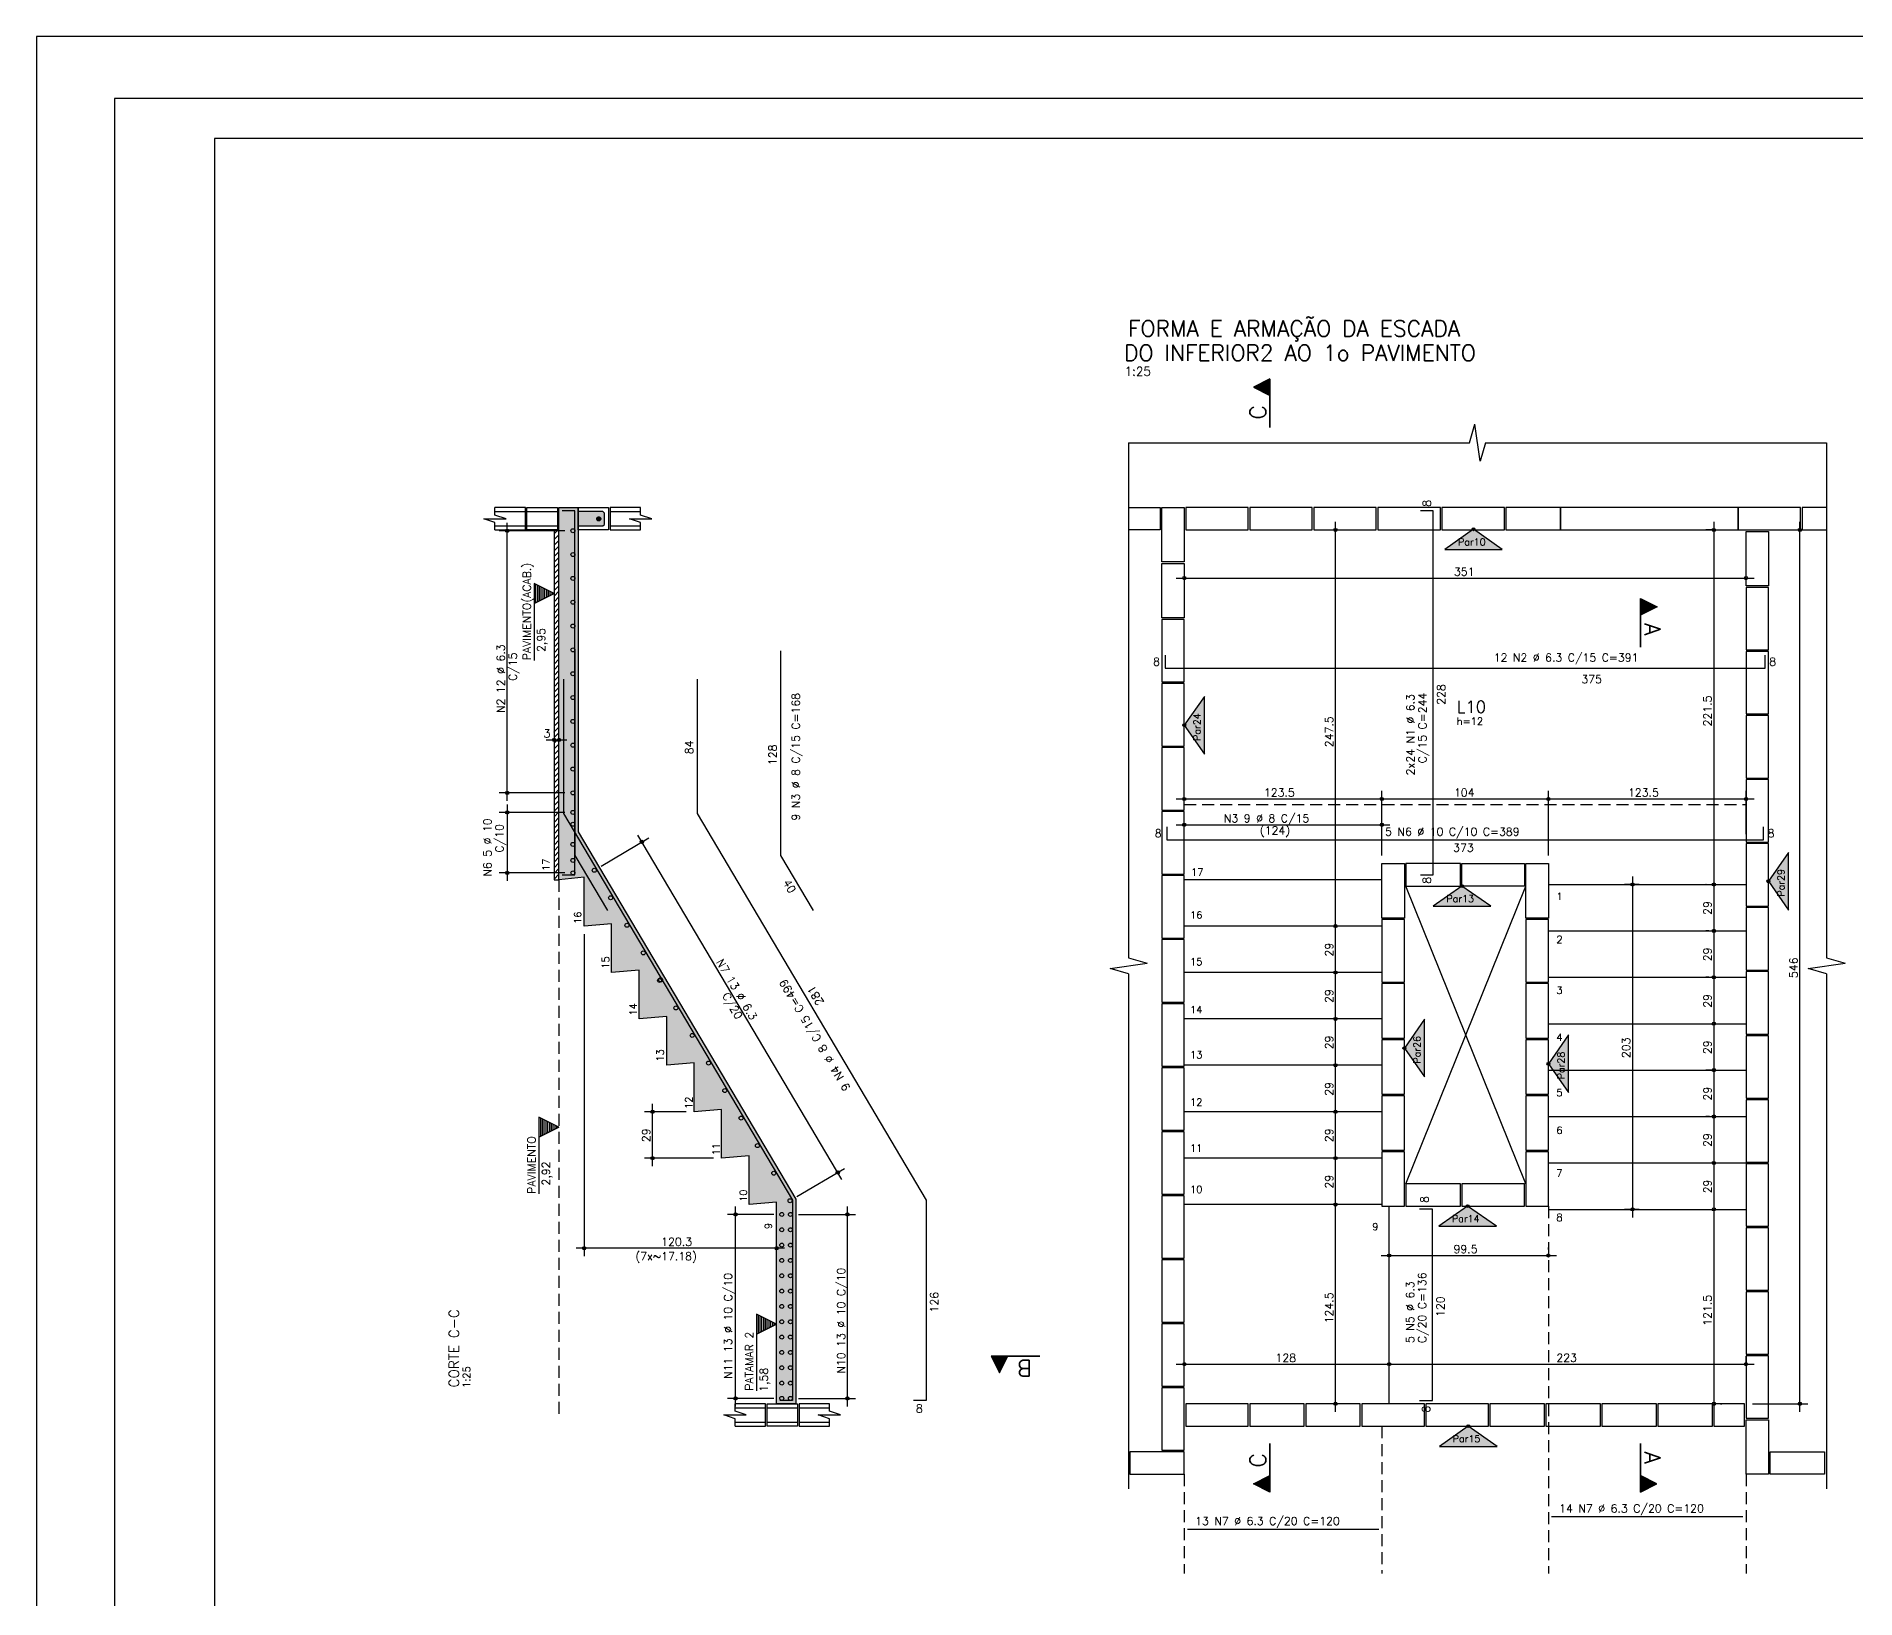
# Model space of a CAD drawing. Extents: x -3.9 to 84.1, y 0 to 62.5.
# Drawn here: x -3.9 to 41.57, y 23.45 to 62.5 of the extents above; entities that cross this region are included whole.
import ezdxf

# ---------------------------------------------------------------- set-up
doc = ezdxf.new("R2010")
doc.units = 0
doc.header["$MEASUREMENT"] = 0
doc.linetypes.add('ESTILO_TQS_0001', pattern=[0.45, 0.3, -0.15])
doc.linetypes.add('HIDDEN', pattern=[9.525, 6.35, -3.175])
doc.layers.get('Defpoints').update_dxf_attribs({"linetype": 'CONTINUOUS'})
for name, color, linetype in [('ARQ_FOLHA', 7, 'CONTINUOUS'), ('PENA_01', 1, 'CONTINUOUS'), ('PENA_02', 2, 'CONTINUOUS'), ('PENA_03', 3, 'CONTINUOUS'), ('PENA_04', 4, 'CONTINUOUS'), ('PENA_05', 5, 'CONTINUOUS'), ('PENA_06', 6, 'CONTINUOUS'), ('PENA_10', 253, 'CONTINUOUS'), ('PENA_23', 50, 'CONTINUOUS')]:
    doc.layers.add(name, color=color, linetype=linetype)
doc.styles.get("Standard").update_dxf_attribs({"font": 'ROMANS.SHX'})

msp = doc.modelspace()

# ---------------------------------------------------------------- linework, layer by layer
at = {"layer": 'ARQ_FOLHA', "color": 1}
for points in [[(-1.95, 1.55), (82.15, 1.55), (82.15, 60.95), (-1.95, 60.95)], [(0.55, 2.55), (81.15, 2.55), (81.15, 59.95), (0.55, 59.95)]]:
    msp.add_lwpolyline(points, close=True, dxfattribs=at)
at = {"layer": 'Defpoints', "color": 8, "linetype": 'HIDDEN', "ltscale": 100}
msp.add_lwpolyline([(-3.9, 62.5), (-3.9, 0), (84.1, 0), (84.1, 62.5)], close=True, dxfattribs=at)
at = {"layer": 'PENA_01', "linetype": 'Continuous'}
for p, q in [((23.399, 50.724), (24.192, 50.724)), ((24.192, 50.724), (24.192, 50.164)), ((40.232, 50.724), (40.232, 50.164)), ((40.847, 50.724), (40.232, 50.724)), ((9.312, 50.145), (7.668, 50.145)), ((7.868, 43.393), (7.868, 50.345)), ((24.192, 50.164), (23.399, 50.164)), ((28.571, 40.063), (28.571, 50.364)), ((37.99, 50.164), (37.83, 50.164)), ((38.03, 50.364), (38.03, 41.103)), ((38.832, 50.164), (40.379, 50.164)), ((40.179, 28.124), (40.179, 50.364)), ((40.232, 50.164), (40.847, 50.164)), ((24.592, 48.961), (39.032, 48.961)), ((9.042, 45.107), (9.042, 45.117)), ((9.162, 45.109), (9.162, 45.117)), ((8.842, 44.917), (9.362, 44.917)), ((9.312, 43.593), (7.668, 43.593)), ((7.868, 43.306), (7.868, 41.393)), ((24.592, 43.441), (29.932, 43.441)), ((24.792, 43.364), (24.792, 43.641)), ((29.532, 43.441), (34.092, 43.441)), ((29.732, 42.024), (29.732, 43.641)), ((29.732, 42.024), (29.732, 43.641)), ((33.692, 43.441), (39.032, 43.441)), ((33.892, 42.024), (33.892, 43.641)), ((33.892, 42.024), (33.892, 43.641)), ((38.832, 42.564), (38.832, 43.641)), ((9.312, 43.106), (7.668, 43.106)), ((24.592, 42.796), (29.932, 42.796)), ((24.792, 42.956), (24.792, 42.996)), ((29.732, 42.956), (29.732, 42.996)), ((10.217, 41.76), (11.409, 42.467)), ((16.232, 33.933), (11.135, 42.537)), ((9.312, 41.593), (7.668, 41.593)), ((35.996, 41.503), (35.996, 32.983)), ((38.03, 41.503), (38.03, 39.943)), ((36.162, 41.303), (35.796, 41.303)), ((37.84, 41.303), (37.83, 41.303)), ((37.84, 41.303), (37.83, 41.303)), ((9.792, 40.063), (9.792, 32.012)), ((28.571, 38.903), (28.571, 40.463)), ((37.906, 40.143), (37.83, 40.143)), ((37.906, 40.143), (37.83, 40.143)), ((38.03, 40.343), (38.03, 38.783)), ((28.571, 37.743), (28.571, 39.303)), ((38.03, 39.183), (38.03, 37.623)), ((37.906, 38.983), (37.83, 38.983)), ((37.906, 38.983), (37.83, 38.983)), ((28.571, 36.583), (28.571, 38.143)), ((38.03, 38.023), (38.03, 36.463)), ((38.167, 37.823), (38.23, 37.823)), ((38.167, 37.823), (38.23, 37.823)), ((28.571, 35.423), (28.571, 36.983)), ((38.03, 36.863), (38.03, 35.303)), ((38.034, 36.663), (37.83, 36.663)), ((38.034, 36.663), (37.83, 36.663)), ((12.341, 35.623), (11.302, 35.623)), ((11.502, 34.263), (11.502, 35.823)), ((28.571, 34.263), (28.571, 35.823)), ((37.919, 35.503), (37.83, 35.503)), ((37.919, 35.503), (37.83, 35.503)), ((38.03, 35.703), (38.03, 34.143)), ((28.571, 33.103), (28.571, 34.663)), ((13.028, 34.463), (11.302, 34.463)), ((15.11, 33.501), (16.302, 34.207)), ((38.03, 34.543), (38.03, 32.983)), ((38.217, 34.343), (38.23, 34.343)), ((38.217, 34.343), (38.23, 34.343)), ((13.575, 28.259), (13.575, 33.255)), ((16.373, 28.259), (16.373, 33.255)), ((28.571, 28.124), (28.571, 33.503)), ((38.03, 33.383), (38.03, 28.124)), ((14.532, 33.055), (13.375, 33.055)), ((15.147, 33.055), (16.573, 33.055)), ((36.162, 33.183), (35.796, 33.183)), ((38.154, 33.183), (38.23, 33.183)), ((38.154, 33.183), (38.23, 33.183)), ((14.602, 31.901), (14.602, 32.412)), ((14.802, 32.212), (9.592, 32.212)), ((29.712, 32.03), (34.092, 32.03)), ((29.912, 32.134), (29.912, 32.23)), ((33.892, 32.177), (33.892, 32.23)), ((24.592, 29.313), (30.112, 29.313)), ((24.792, 28.964), (24.792, 29.513)), ((29.712, 29.313), (39.032, 29.313)), ((29.912, 29.165), (29.912, 29.513)), ((29.912, 29.165), (29.912, 29.513)), ((38.832, 29.364), (38.832, 29.513)), ((14.532, 28.459), (13.375, 28.459)), ((15.147, 28.459), (16.573, 28.459)), ((38.192, 28.324), (38.23, 28.324)), ((38.992, 28.324), (40.379, 28.324))]:
    msp.add_line(p, q, dxfattribs=at)
at = {"layer": 'PENA_01', "linetype": 'ESTILO_TQS_0001'}
for p, q in [((24.792, 43.304), (38.832, 43.304)), ((9.162, 41.423), (9.162, 27.979)), ((33.892, 33.265), (33.892, 24.079)), ((29.732, 27.765), (29.732, 24.079)), ((24.792, 26.565), (24.792, 24.079)), ((38.832, 26.565), (38.832, 24.079))]:
    msp.add_line(p, q, dxfattribs=at)
at = {"layer": 'PENA_01', "linetype": 'Continuous'}
for points in [[(15.082, 33.435), (15.082, 28.324), (14.602, 28.324), (14.602, 33.363), (13.915, 33.303), (13.915, 34.523), (13.228, 34.463), (13.228, 35.683), (12.541, 35.623), (12.541, 36.843), (11.854, 36.783), (11.854, 38.003), (11.166, 37.943), (11.166, 39.163), (10.479, 39.103), (10.479, 40.323), (9.792, 40.263), (9.792, 41.483), (9.162, 41.423), (9.162, 50.724), (9.642, 50.724), (9.642, 42.618), (15.082, 33.435)], [(24.792, 50.724), (24.792, 49.364), (24.232, 49.364), (24.232, 50.724), (24.792, 50.724)], [(24.832, 50.164), (26.392, 50.164), (26.392, 50.724), (24.832, 50.724), (24.832, 50.164)], [(26.432, 50.164), (27.992, 50.164), (27.992, 50.724), (26.432, 50.724), (26.432, 50.164)], [(28.032, 50.164), (29.592, 50.164), (29.592, 50.724), (28.032, 50.724), (28.032, 50.164)], [(29.632, 50.164), (31.192, 50.164), (31.192, 50.724), (29.632, 50.724), (29.632, 50.164)], [(31.232, 50.164), (32.792, 50.164), (32.792, 50.724), (31.232, 50.724), (31.232, 50.164)], [(32.832, 50.164), (34.192, 50.164), (34.192, 50.724), (32.832, 50.724), (32.832, 50.164)], [(34.192, 50.164), (38.632, 50.164), (38.632, 50.724), (34.192, 50.724), (34.192, 50.164)], [(38.632, 50.164), (40.192, 50.164), (40.192, 50.724), (38.632, 50.724), (38.632, 50.164)], [(38.832, 48.764), (38.832, 50.124), (39.392, 50.124), (39.392, 48.764), (38.832, 48.764)], [(24.792, 49.324), (24.792, 47.964), (24.232, 47.964), (24.232, 49.324), (24.792, 49.324)], [(39.392, 47.164), (39.392, 48.724), (38.832, 48.724), (38.832, 47.164), (39.392, 47.164)], [(24.792, 46.364), (24.792, 47.924), (24.232, 47.924), (24.232, 46.364), (24.792, 46.364)], [(39.392, 45.564), (39.392, 47.124), (38.832, 47.124), (38.832, 45.564), (39.392, 45.564)], [(24.792, 44.764), (24.792, 46.324), (24.232, 46.324), (24.232, 44.764), (24.792, 44.764)], [(39.392, 43.964), (39.392, 45.524), (38.832, 45.524), (38.832, 43.964), (39.392, 43.964)], [(24.792, 43.164), (24.792, 44.724), (24.232, 44.724), (24.232, 43.164), (24.792, 43.164)], [(39.392, 42.364), (39.392, 43.924), (38.832, 43.924), (38.832, 42.364), (39.392, 42.364)], [(24.792, 41.564), (24.792, 43.124), (24.232, 43.124), (24.232, 41.564), (24.792, 41.564)], [(39.392, 40.764), (39.392, 42.324), (38.832, 42.324), (38.832, 40.764), (39.392, 40.764)], [(24.792, 39.964), (24.792, 41.524), (24.232, 41.524), (24.232, 39.964), (24.792, 39.964)], [(30.292, 41.824), (30.292, 40.464), (29.732, 40.464), (29.732, 41.824), (30.292, 41.824)], [(31.692, 41.824), (30.332, 41.824), (30.332, 41.264), (31.692, 41.264), (31.692, 41.824)], [(31.732, 41.824), (33.292, 41.824), (33.292, 41.264), (31.732, 41.264), (31.732, 41.824)], [(33.892, 41.824), (33.892, 40.464), (33.332, 40.464), (33.332, 41.824), (33.892, 41.824)], [(39.392, 39.164), (39.392, 40.724), (38.832, 40.724), (38.832, 39.164), (39.392, 39.164)], [(30.292, 38.864), (30.292, 40.424), (29.732, 40.424), (29.732, 38.864), (30.292, 38.864)], [(33.892, 38.864), (33.892, 40.424), (33.332, 40.424), (33.332, 38.864), (33.892, 38.864)], [(24.792, 38.364), (24.792, 39.924), (24.232, 39.924), (24.232, 38.364), (24.792, 38.364)], [(39.392, 37.564), (39.392, 39.124), (38.832, 39.124), (38.832, 37.564), (39.392, 37.564)], [(30.292, 37.464), (30.292, 38.824), (29.732, 38.824), (29.732, 37.464), (30.292, 37.464)], [(33.892, 37.464), (33.892, 38.824), (33.332, 38.824), (33.332, 37.464), (33.892, 37.464)], [(24.792, 36.764), (24.792, 38.324), (24.232, 38.324), (24.232, 36.764), (24.792, 36.764)], [(30.292, 36.064), (30.292, 37.424), (29.732, 37.424), (29.732, 36.064), (30.292, 36.064)], [(33.892, 36.064), (33.892, 37.424), (33.332, 37.424), (33.332, 36.064), (33.892, 36.064)], [(39.392, 35.964), (39.392, 37.524), (38.832, 37.524), (38.832, 35.964), (39.392, 35.964)], [(24.792, 35.164), (24.792, 36.724), (24.232, 36.724), (24.232, 35.164), (24.792, 35.164)], [(30.292, 34.664), (30.292, 36.024), (29.732, 36.024), (29.732, 34.664), (30.292, 34.664)], [(33.892, 34.664), (33.892, 36.024), (33.332, 36.024), (33.332, 34.664), (33.892, 34.664)], [(39.392, 34.364), (39.392, 35.924), (38.832, 35.924), (38.832, 34.364), (39.392, 34.364)], [(24.792, 33.564), (24.792, 35.124), (24.232, 35.124), (24.232, 33.564), (24.792, 33.564)], [(30.292, 33.264), (30.292, 34.624), (29.732, 34.624), (29.732, 33.264), (30.292, 33.264)], [(33.892, 33.264), (33.892, 34.624), (33.332, 34.624), (33.332, 33.264), (33.892, 33.264)], [(39.392, 32.764), (39.392, 34.324), (38.832, 34.324), (38.832, 32.764), (39.392, 32.764)], [(31.692, 33.824), (30.332, 33.824), (30.332, 33.264), (31.692, 33.264), (31.692, 33.824)], [(31.732, 33.264), (33.292, 33.264), (33.292, 33.824), (31.732, 33.824), (31.732, 33.264)], [(24.792, 31.964), (24.792, 33.524), (24.232, 33.524), (24.232, 31.964), (24.792, 31.964)], [(39.392, 31.164), (39.392, 32.724), (38.832, 32.724), (38.832, 31.164), (39.392, 31.164)], [(24.792, 30.364), (24.792, 31.924), (24.232, 31.924), (24.232, 30.364), (24.792, 30.364)], [(39.392, 29.564), (39.392, 31.124), (38.832, 31.124), (38.832, 29.564), (39.392, 29.564)], [(24.792, 28.764), (24.792, 30.324), (24.232, 30.324), (24.232, 28.764), (24.792, 28.764)], [(39.392, 27.964), (39.392, 29.524), (38.832, 29.524), (38.832, 27.964), (39.392, 27.964)], [(24.792, 27.164), (24.792, 28.724), (24.232, 28.724), (24.232, 27.164), (24.792, 27.164)], [(24.832, 27.764), (26.392, 27.764), (26.392, 28.324), (24.832, 28.324), (24.832, 27.764)], [(26.432, 27.764), (27.792, 27.764), (27.792, 28.324), (26.432, 28.324), (26.432, 27.764)], [(27.832, 27.764), (29.192, 27.764), (29.192, 28.324), (27.832, 28.324), (27.832, 27.764)], [(29.232, 27.764), (30.792, 27.764), (30.792, 28.324), (29.232, 28.324), (29.232, 27.764)], [(30.832, 27.764), (32.392, 27.764), (32.392, 28.324), (30.832, 28.324), (30.832, 27.764)], [(32.432, 27.764), (33.792, 27.764), (33.792, 28.324), (32.432, 28.324), (32.432, 27.764)], [(33.832, 27.764), (35.192, 27.764), (35.192, 28.324), (33.832, 28.324), (33.832, 27.764)], [(35.232, 27.764), (36.592, 27.764), (36.592, 28.324), (35.232, 28.324), (35.232, 27.764)], [(36.632, 27.764), (37.992, 27.764), (37.992, 28.324), (36.632, 28.324), (36.632, 27.764)], [(38.032, 27.764), (38.792, 27.764), (38.792, 28.324), (38.032, 28.324), (38.032, 27.764)], [(38.832, 26.564), (38.832, 27.924), (39.392, 27.924), (39.392, 26.564), (38.832, 26.564)], [(24.792, 27.124), (23.432, 27.124), (23.432, 26.564), (24.792, 26.564), (24.792, 27.124)], [(40.792, 26.564), (39.432, 26.564), (39.432, 27.124), (40.792, 27.124), (40.792, 26.564)]]:
    msp.add_lwpolyline(points, dxfattribs=at)
at = {"layer": 'PENA_02', "linetype": 'Continuous'}
for points in [[(-1.95, 1.55), (82.15, 1.55), (82.15, 60.95), (-1.95, 60.95), (-1.95, 1.55)], [(7.562, 50.164), (7.562, 50.35), (7.282, 50.444), (7.842, 50.444), (7.562, 50.537), (7.562, 50.724)], [(11.202, 50.164), (11.202, 50.35), (10.922, 50.444), (11.482, 50.444), (11.202, 50.537), (11.202, 50.724)], [(13.562, 27.764), (13.562, 27.95), (13.282, 28.044), (13.842, 28.044), (13.562, 28.137), (13.562, 28.324)], [(15.922, 27.764), (15.922, 27.95), (15.642, 28.044), (16.202, 28.044), (15.922, 28.137), (15.922, 28.324)]]:
    msp.add_lwpolyline(points, dxfattribs=at)
for centre, radius in [((7.868, 50.145), 0.0416), ((7.868, 50.145), 0.0208), ((28.571, 50.164), 0.04), ((28.571, 50.164), 0.02), ((38.03, 50.164), 0.04), ((38.03, 50.164), 0.02), ((40.179, 50.164), 0.04), ((40.179, 50.164), 0.02), ((24.792, 48.961), 0.04), ((24.792, 48.961), 0.02), ((38.832, 48.961), 0.04), ((38.832, 48.961), 0.02), ((9.042, 44.917), 0.04), ((9.042, 44.917), 0.02), ((9.162, 44.917), 0.04), ((9.162, 44.917), 0.02), ((7.868, 43.593), 0.0416), ((7.868, 43.593), 0.0208), ((24.792, 43.441), 0.04), ((24.792, 43.441), 0.02), ((29.732, 43.441), 0.04), ((29.732, 43.441), 0.04), ((29.732, 43.441), 0.02), ((29.732, 43.441), 0.02), ((33.892, 43.441), 0.04), ((33.892, 43.441), 0.04), ((33.892, 43.441), 0.02), ((33.892, 43.441), 0.02), ((38.832, 43.441), 0.04), ((38.832, 43.441), 0.02), ((7.868, 43.106), 0.0416), ((7.868, 43.106), 0.0208), ((24.792, 42.796), 0.0416), ((24.792, 42.796), 0.0208), ((29.732, 42.796), 0.0416), ((29.732, 42.796), 0.0208), ((11.237, 42.365), 0.0416), ((11.237, 42.365), 0.0208), ((7.868, 41.593), 0.0416), ((7.868, 41.593), 0.0208), ((35.996, 41.303), 0.04), ((35.996, 41.303), 0.02), ((38.03, 41.303), 0.04), ((38.03, 41.303), 0.04), ((38.03, 41.303), 0.02), ((38.03, 41.303), 0.02), ((28.571, 40.263), 0.04), ((28.571, 40.263), 0.04), ((28.571, 40.263), 0.02), ((28.571, 40.263), 0.02), ((38.03, 40.143), 0.04), ((38.03, 40.143), 0.04), ((38.03, 40.143), 0.02), ((38.03, 40.143), 0.02), ((28.571, 39.103), 0.04), ((28.571, 39.103), 0.04), ((28.571, 39.103), 0.02), ((28.571, 39.103), 0.02), ((38.03, 38.983), 0.04), ((38.03, 38.983), 0.04), ((38.03, 38.983), 0.02), ((38.03, 38.983), 0.02), ((28.571, 37.943), 0.04), ((28.571, 37.943), 0.04), ((28.571, 37.943), 0.02), ((28.571, 37.943), 0.02), ((38.03, 37.823), 0.04), ((38.03, 37.823), 0.04), ((38.03, 37.823), 0.02), ((38.03, 37.823), 0.02), ((28.571, 36.783), 0.04), ((28.571, 36.783), 0.04), ((28.571, 36.783), 0.02), ((28.571, 36.783), 0.02), ((38.03, 36.663), 0.04), ((38.03, 36.663), 0.04), ((38.03, 36.663), 0.02), ((38.03, 36.663), 0.02), ((11.502, 35.623), 0.04), ((11.502, 35.623), 0.02), ((28.571, 35.623), 0.04), ((28.571, 35.623), 0.04), ((28.571, 35.623), 0.02), ((28.571, 35.623), 0.02), ((38.03, 35.503), 0.04), ((38.03, 35.503), 0.04), ((38.03, 35.503), 0.02), ((38.03, 35.503), 0.02), ((11.502, 34.463), 0.04), ((11.502, 34.463), 0.02), ((16.13, 34.105), 0.0416), ((16.13, 34.105), 0.0208), ((28.571, 34.463), 0.04), ((28.571, 34.463), 0.04), ((28.571, 34.463), 0.02), ((28.571, 34.463), 0.02), ((38.03, 34.343), 0.04), ((38.03, 34.343), 0.04), ((38.03, 34.343), 0.02), ((38.03, 34.343), 0.02), ((28.571, 33.303), 0.04), ((28.571, 33.303), 0.04), ((28.571, 33.303), 0.02), ((28.571, 33.303), 0.02), ((35.996, 33.183), 0.04), ((35.996, 33.183), 0.02), ((38.03, 33.183), 0.04), ((38.03, 33.183), 0.04), ((38.03, 33.183), 0.02), ((38.03, 33.183), 0.02), ((13.575, 33.055), 0.0416), ((13.575, 33.055), 0.0208), ((16.373, 33.055), 0.0416), ((16.373, 33.055), 0.0208), ((9.792, 32.212), 0.04), ((9.792, 32.212), 0.02), ((14.602, 32.212), 0.04), ((14.602, 32.212), 0.02), ((29.912, 32.03), 0.04), ((29.912, 32.03), 0.02), ((33.892, 32.03), 0.04), ((33.892, 32.03), 0.02), ((24.792, 29.313), 0.04), ((24.792, 29.313), 0.02), ((29.912, 29.313), 0.04), ((29.912, 29.313), 0.04), ((29.912, 29.313), 0.02), ((29.912, 29.313), 0.02), ((38.832, 29.313), 0.04), ((38.832, 29.313), 0.02), ((13.575, 28.459), 0.0416), ((13.575, 28.459), 0.0208), ((16.373, 28.459), 0.0416), ((16.373, 28.459), 0.0208), ((28.571, 28.324), 0.04), ((28.571, 28.324), 0.02), ((38.03, 28.324), 0.04), ((38.03, 28.324), 0.02), ((40.179, 28.324), 0.04), ((40.179, 28.324), 0.02)]:
    msp.add_circle(centre, radius, dxfattribs=at)
at = {"layer": 'PENA_03', "linetype": 'Continuous'}
for p, q in [((31.923, 52.342), (32.056, 52.804)), ((32.19, 51.88), (32.056, 52.804)), ((23.399, 52.342), (31.923, 52.342)), ((23.399, 52.342), (23.399, 39.469)), ((32.323, 52.342), (32.19, 51.88)), ((32.323, 52.342), (40.847, 52.342)), ((40.847, 52.342), (40.847, 39.469)), ((8.322, 50.724), (7.562, 50.724)), ((7.562, 50.624), (8.322, 50.624)), ((8.322, 50.164), (8.322, 50.724)), ((8.362, 50.624), (9.122, 50.624)), ((11.202, 50.724), (10.442, 50.724)), ((10.442, 50.724), (10.442, 50.164)), ((10.442, 50.624), (11.202, 50.624)), ((7.562, 50.264), (8.322, 50.264)), ((7.562, 50.164), (8.322, 50.164)), ((8.362, 50.264), (9.122, 50.264)), ((9.042, 50.066), (9.141, 50.164)), ((9.162, 50.164), (9.042, 50.164)), ((9.042, 49.924), (9.162, 50.044)), ((10.442, 50.264), (11.202, 50.264)), ((10.442, 50.164), (11.202, 50.164)), ((9.042, 49.783), (9.162, 49.903)), ((9.042, 49.641), (9.162, 49.761)), ((9.042, 49.5), (9.162, 49.62)), ((9.042, 49.358), (9.162, 49.478)), ((9.042, 49.217), (9.162, 49.337)), ((9.042, 49.076), (9.162, 49.196)), ((8.542, 48.824), (8.542, 46.904)), ((9.042, 48.574), (8.542, 48.824)), ((8.587, 48.346), (8.587, 48.801)), ((8.632, 48.368), (8.632, 48.779)), ((8.676, 48.391), (8.676, 48.757)), ((8.721, 48.413), (8.721, 48.734)), ((8.765, 48.435), (8.765, 48.712)), ((8.81, 48.457), (8.81, 48.69)), ((8.855, 48.48), (8.855, 48.668)), ((9.042, 48.934), (9.162, 49.054)), ((9.042, 48.793), (9.162, 48.913)), ((9.042, 48.651), (9.162, 48.771)), ((9.042, 48.574), (8.542, 48.324)), ((8.899, 48.502), (8.899, 48.645)), ((8.944, 48.524), (8.944, 48.623)), ((8.988, 48.547), (8.988, 48.601)), ((9.042, 48.51), (9.162, 48.63)), ((9.042, 48.369), (9.162, 48.489)), ((9.042, 48.227), (9.162, 48.347)), ((9.042, 48.086), (9.162, 48.206)), ((9.042, 47.944), (9.162, 48.064)), ((9.042, 47.803), (9.162, 47.923)), ((9.042, 47.661), (9.162, 47.781)), ((9.042, 47.52), (9.162, 47.64)), ((9.042, 47.379), (9.162, 47.499)), ((9.042, 47.237), (9.162, 47.357)), ((9.042, 47.096), (9.162, 47.216)), ((9.042, 46.954), (9.162, 47.074)), ((9.042, 46.813), (9.162, 46.933)), ((9.042, 46.671), (9.162, 46.791)), ((9.042, 46.53), (9.162, 46.65)), ((9.042, 46.389), (9.162, 46.509)), ((9.042, 46.247), (9.162, 46.367)), ((9.042, 46.106), (9.162, 46.226)), ((9.042, 45.964), (9.162, 46.084)), ((9.042, 45.823), (9.162, 45.943)), ((9.042, 45.682), (9.162, 45.802)), ((9.042, 45.54), (9.162, 45.66)), ((9.042, 45.399), (9.162, 45.519)), ((9.042, 45.257), (9.162, 45.377)), ((9.042, 45.116), (9.162, 45.236)), ((9.042, 44.974), (9.162, 45.094)), ((9.042, 44.833), (9.162, 44.953)), ((9.042, 44.692), (9.162, 44.812)), ((9.042, 44.55), (9.162, 44.67)), ((9.042, 44.409), (9.162, 44.529)), ((9.042, 44.267), (9.162, 44.387)), ((9.042, 44.126), (9.162, 44.246)), ((9.042, 43.984), (9.162, 44.104)), ((9.042, 43.843), (9.162, 43.963)), ((9.042, 43.702), (9.162, 43.822)), ((9.042, 43.56), (9.162, 43.68)), ((9.042, 43.419), (9.162, 43.539)), ((9.042, 43.277), (9.162, 43.397)), ((9.042, 43.136), (9.162, 43.256)), ((9.042, 42.995), (9.162, 43.115)), ((9.042, 42.853), (9.162, 42.973)), ((9.042, 42.712), (9.162, 42.832)), ((9.042, 42.57), (9.162, 42.69)), ((9.042, 42.429), (9.162, 42.549)), ((9.042, 42.287), (9.162, 42.407)), ((9.042, 42.146), (9.162, 42.266)), ((9.042, 42.005), (9.162, 42.125)), ((9.042, 41.863), (9.162, 41.983)), ((9.042, 41.722), (9.162, 41.842)), ((9.042, 41.58), (9.162, 41.7)), ((9.042, 41.439), (9.162, 41.559)), ((29.732, 41.423), (24.792, 41.423)), ((33.332, 33.824), (30.332, 41.264)), ((30.332, 33.824), (33.332, 41.262)), ((33.892, 41.303), (38.832, 41.303)), ((29.732, 40.263), (24.792, 40.263)), ((33.892, 40.143), (38.832, 40.143)), ((22.937, 39.202), (23.861, 39.335)), ((23.399, 39.069), (22.937, 39.202)), ((23.399, 39.469), (23.861, 39.335)), ((40.385, 39.202), (41.309, 39.335)), ((40.847, 39.069), (40.385, 39.202)), ((40.847, 39.469), (41.309, 39.335)), ((23.399, 39.069), (23.399, 26.196)), ((29.732, 39.103), (24.792, 39.103)), ((33.892, 38.983), (38.832, 38.983)), ((40.847, 39.069), (40.847, 26.196)), ((29.732, 37.943), (24.792, 37.943)), ((33.892, 37.823), (38.832, 37.823)), ((29.732, 36.783), (24.792, 36.783)), ((33.892, 36.663), (38.832, 36.663)), ((8.662, 35.487), (8.662, 33.567)), ((9.162, 35.237), (8.662, 35.487)), ((29.732, 35.623), (24.792, 35.623)), ((33.892, 35.503), (38.832, 35.503)), ((9.162, 35.237), (8.662, 34.987)), ((8.707, 35.009), (8.707, 35.465)), ((8.752, 35.032), (8.752, 35.443)), ((8.796, 35.054), (8.796, 35.42)), ((8.841, 35.076), (8.841, 35.398)), ((8.885, 35.099), (8.885, 35.376)), ((8.93, 35.121), (8.93, 35.353)), ((8.975, 35.143), (8.975, 35.331)), ((9.019, 35.166), (9.019, 35.309)), ((9.064, 35.188), (9.064, 35.287)), ((9.108, 35.21), (9.108, 35.264)), ((29.732, 34.463), (24.792, 34.463)), ((33.892, 34.343), (38.832, 34.343)), ((29.732, 33.303), (24.792, 33.303)), ((29.912, 28.325), (29.912, 33.265)), ((33.892, 33.183), (38.832, 33.183)), ((14.102, 30.567), (14.102, 28.647)), ((14.602, 30.317), (14.102, 30.567)), ((14.147, 30.089), (14.147, 30.544)), ((14.192, 30.111), (14.192, 30.522)), ((14.236, 30.134), (14.236, 30.5)), ((14.281, 30.156), (14.281, 30.477)), ((14.602, 30.317), (14.102, 30.067)), ((14.325, 30.178), (14.325, 30.455)), ((14.37, 30.2), (14.37, 30.433)), ((14.415, 30.223), (14.415, 30.411)), ((14.459, 30.245), (14.459, 30.388)), ((14.504, 30.267), (14.504, 30.366)), ((14.548, 30.29), (14.548, 30.344)), ((14.322, 28.324), (13.562, 28.324)), ((13.562, 28.224), (14.322, 28.224)), ((14.322, 27.764), (14.322, 28.324)), ((14.362, 28.224), (15.122, 28.224)), ((15.922, 28.324), (15.162, 28.324)), ((15.162, 28.324), (15.162, 27.764)), ((15.162, 28.224), (15.922, 28.224)), ((13.562, 27.864), (14.322, 27.864)), ((13.562, 27.764), (14.322, 27.764)), ((14.362, 27.864), (15.122, 27.864)), ((15.162, 27.864), (15.922, 27.864)), ((15.162, 27.764), (15.922, 27.764))]:
    msp.add_line(p, q, dxfattribs=at)
for points in [[(26.932, 53.935), (26.523, 53.73), (26.932, 53.526), (26.932, 53.935)], [(9.122, 50.724), (9.122, 50.164), (8.362, 50.164), (8.362, 50.724), (9.122, 50.724)], [(10.402, 50.724), (10.402, 50.164), (9.642, 50.164), (9.642, 50.724), (10.402, 50.724)], [(9.642, 50.264), (10.262, 50.264), (10.302, 50.304), (10.302, 50.584), (10.262, 50.624), (9.642, 50.624)], [(10.156, 50.391), (10.146, 50.392), (10.136, 50.396), (10.127, 50.401), (10.119, 50.408), (10.113, 50.416), (10.109, 50.426), (10.106, 50.436), (10.106, 50.447), (10.109, 50.457), (10.113, 50.466), (10.119, 50.475), (10.127, 50.482), (10.136, 50.487), (10.146, 50.49), (10.156, 50.491), (10.166, 50.49), (10.176, 50.487), (10.185, 50.482), (10.193, 50.475), (10.199, 50.466), (10.204, 50.457), (10.206, 50.447), (10.206, 50.436), (10.204, 50.426), (10.199, 50.416), (10.193, 50.408), (10.185, 50.401), (10.176, 50.396), (10.166, 50.392), (10.156, 50.391)], [(9.162, 50.164), (9.042, 50.164), (9.042, 41.423), (9.162, 41.423), (9.162, 50.164)], [(8.542, 48.324), (9.042, 48.574), (8.542, 48.824), (8.542, 48.324)], [(36.195, 48.449), (36.604, 48.245), (36.195, 48.04), (36.195, 48.449)], [(8.662, 34.987), (9.162, 35.237), (8.662, 35.487), (8.662, 34.987)], [(14.102, 30.067), (14.602, 30.317), (14.102, 30.567), (14.102, 30.067)], [(19.967, 29.51), (20.172, 29.101), (20.376, 29.51), (19.967, 29.51)], [(15.122, 28.324), (15.122, 27.764), (14.362, 27.764), (14.362, 28.324), (15.122, 28.324)], [(26.932, 26.118), (26.523, 26.323), (26.932, 26.528), (26.932, 26.118)], [(36.193, 26.118), (36.603, 26.323), (36.193, 26.528), (36.193, 26.118)]]:
    msp.add_lwpolyline(points, dxfattribs=at)
for centre in [(10.156, 50.441), (9.512, 50.145), (9.512, 49.549), (9.512, 48.954), (9.512, 48.358), (9.512, 47.763), (9.512, 47.167), (9.512, 46.571), (9.512, 45.976), (9.512, 45.38), (9.512, 44.785), (9.512, 44.189), (9.512, 43.593), (9.512, 43.106), (9.512, 42.81), (9.512, 42.306), (9.512, 41.906), (9.512, 41.593), (10.045, 41.658), (10.453, 40.97), (10.861, 40.282), (11.269, 39.594), (11.676, 38.905), (11.702, 38.92), (12.084, 38.217), (12.492, 37.529), (12.9, 36.84), (13.307, 36.152), (13.715, 35.464), (14.123, 34.776), (14.531, 34.087), (14.938, 33.399), (14.732, 33.055), (14.947, 33.055), (14.732, 32.672), (14.732, 32.289), (14.947, 32.672), (14.947, 32.289), (14.732, 31.906), (14.947, 31.906), (14.732, 31.522), (14.947, 31.523), (14.732, 31.139), (14.947, 31.139), (14.732, 30.756), (14.947, 30.757), (14.732, 30.373), (14.732, 29.99), (14.947, 30.373), (14.947, 29.991), (14.732, 29.606), (14.947, 29.606), (14.732, 29.223), (14.947, 29.225), (14.732, 28.84), (14.947, 28.84), (14.732, 28.459), (14.947, 28.459)]:
    msp.add_circle(centre, 0.05, dxfattribs=at)
for points in [[(10.156, 50.391), (10.113, 50.466), (10.119, 50.475)], [(10.156, 50.391), (10.119, 50.475), (10.127, 50.482)], [(10.156, 50.391), (10.127, 50.482), (10.136, 50.487)], [(10.156, 50.391), (10.136, 50.487), (10.146, 50.49)], [(10.156, 50.391), (10.146, 50.49), (10.156, 50.491)], [(10.156, 50.391), (10.156, 50.491), (10.166, 50.49)], [(10.156, 50.391), (10.166, 50.49), (10.176, 50.487)], [(10.156, 50.391), (10.176, 50.487), (10.185, 50.482)], [(10.156, 50.391), (10.185, 50.482), (10.193, 50.475)], [(10.156, 50.391), (10.193, 50.475), (10.199, 50.466)], [(10.156, 50.391), (10.106, 50.447), (10.109, 50.457)], [(10.156, 50.391), (10.106, 50.436), (10.106, 50.447)], [(10.156, 50.391), (10.109, 50.426), (10.106, 50.436)], [(10.156, 50.391), (10.109, 50.457), (10.113, 50.466)], [(10.156, 50.391), (10.113, 50.416), (10.109, 50.426)], [(10.156, 50.391), (10.119, 50.408), (10.113, 50.416)], [(10.156, 50.391), (10.127, 50.401), (10.119, 50.408)], [(10.156, 50.391), (10.136, 50.396), (10.127, 50.401)], [(10.156, 50.391), (10.146, 50.392), (10.136, 50.396)], [(10.156, 50.391), (10.199, 50.466), (10.204, 50.457)], [(10.156, 50.391), (10.204, 50.457), (10.206, 50.447)], [(10.156, 50.391), (10.206, 50.447), (10.206, 50.436)], [(10.156, 50.391), (10.206, 50.436), (10.204, 50.426)], [(10.156, 50.391), (10.204, 50.426), (10.199, 50.416)], [(10.156, 50.391), (10.199, 50.416), (10.193, 50.408)], [(10.156, 50.391), (10.193, 50.408), (10.185, 50.401)], [(10.156, 50.391), (10.185, 50.401), (10.176, 50.396)], [(10.156, 50.391), (10.176, 50.396), (10.166, 50.392)], [(10.156, 50.391), (10.166, 50.392), (10.156, 50.391)]]:
    msp.add_solid(points, dxfattribs=at)
at = {"layer": 'PENA_04', "linetype": 'Continuous'}
for p, q in [((26.934, 53.938), (26.519, 53.73)), ((26.519, 53.73), (26.932, 53.524)), ((26.932, 53.935), (26.523, 53.73)), ((26.523, 53.73), (26.932, 53.526)), ((26.551, 53.744), (26.551, 53.716)), ((26.583, 53.76), (26.583, 53.7)), ((26.614, 53.776), (26.614, 53.684)), ((26.646, 53.792), (26.646, 53.668)), ((26.678, 53.808), (26.678, 53.652)), ((26.71, 53.824), (26.71, 53.636)), ((26.742, 53.84), (26.742, 53.621)), ((26.774, 53.856), (26.774, 53.605)), ((26.806, 53.872), (26.806, 53.589)), ((26.838, 53.888), (26.838, 53.573)), ((26.87, 53.904), (26.87, 53.557)), ((26.902, 53.92), (26.902, 53.541)), ((26.932, 53.935), (26.932, 52.722)), ((26.934, 52.722), (26.934, 53.938)), ((36.193, 47.236), (36.193, 48.452)), ((36.193, 48.452), (36.608, 48.245)), ((36.195, 48.449), (36.195, 47.236)), ((36.195, 48.449), (36.604, 48.245)), ((36.604, 48.245), (36.195, 48.04)), ((36.608, 48.245), (36.195, 48.038)), ((36.225, 48.434), (36.225, 48.055)), ((36.257, 48.418), (36.257, 48.071)), ((36.289, 48.402), (36.289, 48.087)), ((36.321, 48.387), (36.321, 48.103)), ((36.353, 48.371), (36.353, 48.119)), ((36.385, 48.355), (36.385, 48.135)), ((36.417, 48.339), (36.417, 48.151)), ((36.449, 48.323), (36.449, 48.167)), ((36.481, 48.307), (36.481, 48.183)), ((36.513, 48.291), (36.513, 48.199)), ((36.545, 48.275), (36.545, 48.215)), ((36.576, 48.259), (36.576, 48.231)), ((21.18, 29.512), (19.964, 29.512)), ((19.964, 29.512), (20.172, 29.097)), ((19.967, 29.51), (21.18, 29.51)), ((19.967, 29.51), (20.172, 29.101)), ((19.982, 29.48), (20.361, 29.48)), ((19.998, 29.448), (20.345, 29.448)), ((20.014, 29.416), (20.329, 29.416)), ((20.03, 29.384), (20.313, 29.384)), ((20.046, 29.352), (20.297, 29.352)), ((20.062, 29.32), (20.281, 29.32)), ((20.078, 29.289), (20.265, 29.288)), ((20.094, 29.256), (20.25, 29.256)), ((20.11, 29.225), (20.234, 29.225)), ((20.126, 29.193), (20.218, 29.193)), ((20.142, 29.161), (20.202, 29.161)), ((20.158, 29.129), (20.186, 29.129)), ((20.172, 29.101), (20.376, 29.51)), ((20.172, 29.097), (20.378, 29.51)), ((26.932, 26.118), (26.932, 27.331)), ((26.934, 27.331), (26.934, 26.116)), ((36.192, 27.331), (36.192, 26.116)), ((36.193, 26.118), (36.193, 27.331)), ((26.519, 26.323), (26.932, 26.529)), ((26.523, 26.323), (26.932, 26.528)), ((26.646, 26.261), (26.646, 26.385)), ((26.678, 26.245), (26.678, 26.401)), ((26.71, 26.229), (26.71, 26.417)), ((26.742, 26.213), (26.742, 26.433)), ((26.774, 26.197), (26.774, 26.449)), ((26.806, 26.181), (26.806, 26.465)), ((26.838, 26.165), (26.838, 26.481)), ((26.87, 26.149), (26.87, 26.497)), ((26.902, 26.133), (26.902, 26.512)), ((36.607, 26.323), (36.193, 26.529)), ((36.603, 26.323), (36.193, 26.528)), ((36.224, 26.133), (36.224, 26.512)), ((36.256, 26.149), (36.256, 26.497)), ((36.287, 26.165), (36.287, 26.481)), ((36.319, 26.181), (36.319, 26.465)), ((36.351, 26.197), (36.351, 26.449)), ((36.383, 26.213), (36.383, 26.433)), ((36.415, 26.229), (36.415, 26.417)), ((36.447, 26.245), (36.447, 26.401)), ((36.479, 26.261), (36.479, 26.385)), ((26.934, 26.116), (26.519, 26.323)), ((26.932, 26.118), (26.523, 26.323)), ((26.551, 26.309), (26.551, 26.337)), ((26.583, 26.293), (26.583, 26.353)), ((26.614, 26.277), (26.614, 26.369)), ((36.192, 26.116), (36.607, 26.323)), ((36.193, 26.118), (36.603, 26.323)), ((36.511, 26.277), (36.511, 26.369)), ((36.543, 26.293), (36.543, 26.353)), ((36.575, 26.309), (36.575, 26.337))]:
    msp.add_line(p, q, dxfattribs=at)
at = {"layer": 'PENA_05', "linetype": 'Continuous'}
for p, q in [((9.562, 50.644), (9.242, 50.644)), ((9.562, 41.543), (9.562, 50.644)), ((31.014, 50.644), (30.694, 50.644)), ((31.014, 41.543), (31.014, 50.644)), ((9.562, 47.146), (9.562, 42.026)), ((14.703, 47.146), (14.703, 42.026)), ((24.312, 47.031), (24.312, 46.711)), ((39.312, 46.711), (39.312, 47.031)), ((9.274, 46.437), (9.274, 43.077)), ((12.615, 46.437), (12.615, 43.077)), ((24.312, 46.711), (39.312, 46.711)), ((9.274, 43.077), (15.002, 33.409)), ((12.615, 43.077), (18.343, 33.409)), ((24.352, 42.742), (24.352, 42.422)), ((24.352, 42.422), (39.272, 42.422)), ((39.272, 42.422), (39.272, 42.742)), ((9.562, 42.026), (10.378, 40.65)), ((14.703, 42.026), (15.518, 40.65)), ((9.242, 41.543), (9.562, 41.543)), ((30.694, 41.543), (31.014, 41.543)), ((15.002, 33.409), (15.002, 28.404)), ((18.343, 33.409), (18.343, 28.404)), ((30.994, 33.185), (30.674, 33.185)), ((30.994, 28.405), (30.994, 33.185)), ((15.002, 28.404), (14.682, 28.404)), ((18.343, 28.404), (18.023, 28.404)), ((30.674, 28.405), (30.994, 28.405)), ((33.972, 25.507), (38.752, 25.507)), ((24.872, 25.193), (29.652, 25.193))]:
    msp.add_line(p, q, dxfattribs=at)
at = {"layer": 'PENA_10', "linetype": 'Continuous'}
for points in [[(9.162, 50.724), (9.642, 50.724), (9.162, 41.423)], [(9.642, 50.724), (9.642, 42.618), (9.162, 41.423)], [(9.642, 50.624), (9.642, 50.264), (10.262, 50.264)], [(9.642, 50.624), (10.262, 50.264), (10.302, 50.304)], [(9.642, 50.624), (10.302, 50.304), (10.302, 50.584)], [(9.642, 50.624), (10.302, 50.584), (10.262, 50.624)], [(9.642, 50.624), (10.262, 50.624), (9.642, 50.624)], [(9.162, 41.423), (9.642, 42.618), (9.792, 41.483)], [(9.642, 42.618), (15.082, 33.435), (9.792, 41.483)], [(9.792, 40.263), (9.792, 41.483), (10.479, 40.323)], [(9.792, 41.483), (15.082, 33.435), (10.479, 40.323)], [(10.479, 40.323), (15.082, 33.435), (11.166, 39.163)], [(11.166, 39.163), (10.479, 39.103), (10.479, 40.323)], [(15.082, 33.435), (11.854, 38.003), (11.166, 39.163)], [(11.166, 39.163), (11.854, 38.003), (11.166, 37.943)], [(11.854, 38.003), (12.541, 36.843), (11.854, 36.783)], [(15.082, 33.435), (12.541, 36.843), (11.854, 38.003)], [(15.082, 33.435), (13.228, 35.683), (12.541, 36.843)], [(13.228, 35.683), (12.541, 35.623), (12.541, 36.843)], [(13.915, 34.523), (13.228, 35.683), (15.082, 33.435)], [(13.915, 34.523), (13.228, 34.463), (13.228, 35.683)], [(14.602, 33.363), (13.915, 33.303), (13.915, 34.523)], [(14.602, 33.363), (13.915, 34.523), (15.082, 33.435)], [(14.602, 33.363), (15.082, 33.435), (15.082, 28.324)], [(14.602, 33.363), (15.082, 28.324), (14.602, 28.324)]]:
    msp.add_solid(points, dxfattribs=at)
at = {"layer": 'PENA_23', "linetype": 'Continuous'}
for points in [[(32.741, 49.676), (32.021, 50.18), (31.301, 49.676), (32.741, 49.676)], [(25.296, 46.002), (24.792, 45.282), (25.296, 44.562), (25.296, 46.002)], [(39.896, 42.102), (39.392, 41.382), (39.896, 40.662), (39.896, 42.102)], [(32.452, 40.76), (31.732, 41.264), (31.012, 40.76), (32.452, 40.76)], [(30.796, 37.933), (30.292, 37.213), (30.796, 36.493), (30.796, 37.933)], [(34.396, 37.541), (33.892, 36.821), (34.396, 36.101), (34.396, 37.541)], [(32.594, 32.76), (31.874, 33.264), (31.154, 32.76), (32.594, 32.76)], [(32.609, 27.26), (31.889, 27.764), (31.169, 27.26), (32.609, 27.26)]]:
    msp.add_lwpolyline(points, dxfattribs=at)
for centre in [(32.021, 50.18), (24.792, 45.282), (39.392, 41.382), (31.732, 41.264), (30.292, 37.213), (33.892, 36.821), (31.874, 33.264), (31.889, 27.764)]:
    msp.add_circle(centre, 0.036, dxfattribs=at)
for points in [[(32.741, 49.676), (32.021, 50.18), (31.301, 49.676)], [(32.057, 50.18), (32.003, 50.211), (31.987, 50.192)], [(32.057, 50.18), (31.987, 50.192), (31.987, 50.167)], [(32.057, 50.18), (31.987, 50.167), (32.003, 50.148)], [(32.057, 50.18), (32.027, 50.215), (32.003, 50.211)], [(32.057, 50.18), (32.003, 50.148), (32.027, 50.144)], [(32.057, 50.18), (32.049, 50.203), (32.027, 50.215)], [(32.057, 50.18), (32.027, 50.144), (32.049, 50.156)], [(32.057, 50.18), (32.049, 50.156), (32.057, 50.18)], [(32.741, 49.676), (31.301, 49.676), (32.741, 49.676)], [(25.296, 46.002), (24.792, 45.282), (25.296, 44.562)], [(25.296, 46.002), (25.296, 44.562), (25.296, 46.002)], [(24.828, 45.282), (24.774, 45.314), (24.758, 45.295)], [(24.828, 45.282), (24.758, 45.295), (24.758, 45.27)], [(24.828, 45.282), (24.758, 45.27), (24.774, 45.251)], [(24.828, 45.282), (24.798, 45.318), (24.774, 45.314)], [(24.828, 45.282), (24.774, 45.251), (24.798, 45.247)], [(24.828, 45.282), (24.819, 45.306), (24.798, 45.318)], [(24.828, 45.282), (24.798, 45.247), (24.819, 45.259)], [(24.828, 45.282), (24.819, 45.259), (24.828, 45.282)], [(39.896, 42.102), (39.392, 41.382), (39.896, 40.662)], [(39.896, 42.102), (39.896, 40.662), (39.896, 42.102)], [(39.428, 41.382), (39.374, 41.413), (39.358, 41.395)], [(39.428, 41.382), (39.358, 41.395), (39.358, 41.37)], [(39.428, 41.382), (39.358, 41.37), (39.374, 41.351)], [(39.428, 41.382), (39.398, 41.418), (39.374, 41.413)], [(39.428, 41.382), (39.374, 41.351), (39.398, 41.347)], [(39.428, 41.382), (39.419, 41.405), (39.398, 41.418)], [(39.428, 41.382), (39.398, 41.347), (39.419, 41.359)], [(39.428, 41.382), (39.419, 41.359), (39.428, 41.382)], [(32.452, 40.76), (31.732, 41.264), (31.012, 40.76)], [(31.768, 41.264), (31.714, 41.295), (31.698, 41.276)], [(31.768, 41.264), (31.698, 41.276), (31.698, 41.251)], [(31.768, 41.264), (31.698, 41.251), (31.714, 41.233)], [(31.768, 41.264), (31.738, 41.299), (31.714, 41.295)], [(31.768, 41.264), (31.714, 41.233), (31.738, 41.228)], [(31.768, 41.264), (31.759, 41.287), (31.738, 41.299)], [(31.768, 41.264), (31.738, 41.228), (31.759, 41.241)], [(31.768, 41.264), (31.759, 41.241), (31.768, 41.264)], [(32.452, 40.76), (31.012, 40.76), (32.452, 40.76)], [(30.796, 37.933), (30.292, 37.213), (30.796, 36.493)], [(30.796, 37.933), (30.796, 36.493), (30.796, 37.933)], [(34.396, 37.541), (33.892, 36.821), (34.396, 36.101)], [(34.396, 37.541), (34.396, 36.101), (34.396, 37.541)], [(30.328, 37.213), (30.274, 37.245), (30.258, 37.226)], [(30.328, 37.213), (30.258, 37.226), (30.258, 37.201)], [(30.328, 37.213), (30.258, 37.201), (30.274, 37.182)], [(30.328, 37.213), (30.298, 37.249), (30.274, 37.245)], [(30.328, 37.213), (30.274, 37.182), (30.298, 37.178)], [(30.328, 37.213), (30.319, 37.237), (30.298, 37.249)], [(30.328, 37.213), (30.298, 37.178), (30.319, 37.19)], [(30.328, 37.213), (30.319, 37.19), (30.328, 37.213)], [(33.928, 36.821), (33.874, 36.852), (33.858, 36.833)], [(33.928, 36.821), (33.858, 36.833), (33.858, 36.808)], [(33.928, 36.821), (33.898, 36.856), (33.874, 36.852)], [(33.928, 36.821), (33.919, 36.844), (33.898, 36.856)], [(33.928, 36.821), (33.858, 36.808), (33.874, 36.789)], [(33.928, 36.821), (33.874, 36.789), (33.898, 36.785)], [(33.928, 36.821), (33.898, 36.785), (33.919, 36.797)], [(33.928, 36.821), (33.919, 36.797), (33.928, 36.821)], [(32.594, 32.76), (31.874, 33.264), (31.154, 32.76)], [(31.91, 33.264), (31.856, 33.295), (31.84, 33.276)], [(31.91, 33.264), (31.84, 33.276), (31.84, 33.251)], [(31.91, 33.264), (31.84, 33.251), (31.856, 33.233)], [(31.91, 33.264), (31.88, 33.299), (31.856, 33.295)], [(31.91, 33.264), (31.856, 33.233), (31.88, 33.228)], [(31.91, 33.264), (31.902, 33.287), (31.88, 33.299)], [(31.91, 33.264), (31.88, 33.228), (31.902, 33.241)], [(31.91, 33.264), (31.902, 33.241), (31.91, 33.264)], [(32.594, 32.76), (31.154, 32.76), (32.594, 32.76)], [(32.609, 27.26), (31.889, 27.764), (31.169, 27.26)], [(31.925, 27.764), (31.871, 27.795), (31.855, 27.776)], [(31.925, 27.764), (31.855, 27.776), (31.855, 27.751)], [(31.925, 27.764), (31.855, 27.751), (31.871, 27.733)], [(31.925, 27.764), (31.895, 27.799), (31.871, 27.795)], [(31.925, 27.764), (31.871, 27.733), (31.895, 27.728)], [(31.925, 27.764), (31.916, 27.787), (31.895, 27.799)], [(31.925, 27.764), (31.895, 27.728), (31.916, 27.741)], [(31.925, 27.764), (31.916, 27.741), (31.925, 27.764)], [(32.609, 27.26), (31.169, 27.26), (32.609, 27.26)]]:
    msp.add_solid(points, dxfattribs=at)

# ---------------------------------------------------------------- texts
at = {"layer": 'PENA_03', "linetype": 'Continuous'}
for s, height, p in [('1:25', 0.22, (23.299, 54.018)), ('351', 0.2, (31.532, 49.021)), ('8', 0.2, (24.012, 46.771)), ('12 N2 %%c 6.3 C/15 C=391', 0.2, (32.526, 46.874)), ('8', 0.2, (39.412, 46.771)), ('375', 0.2, (34.716, 46.332)), ('h=12', 0.18, (31.602, 45.293)), ('L10', 0.3, (31.602, 45.593)), ('3', 0.2, (8.776, 44.977)), ('123.5', 0.2, (26.782, 43.501)), ('104', 0.2, (31.532, 43.501)), ('123.5', 0.2, (35.882, 43.501)), ('N3 9 %%c 8 C/15', 0.2, (25.782, 42.856)), ('(124)', 0.2, (26.682, 42.556)), ('5 N6 %%c 10 C/10 C=389', 0.2, (29.812, 42.522)), ('8', 0.2, (24.052, 42.482)), ('373', 0.2, (31.512, 42.122)), ('8', 0.2, (39.372, 42.482)), ('17', 0.18, (24.961, 41.52)), ('1', 0.18, (34.093, 40.916)), ('16', 0.18, (24.935, 40.45)), ('2', 0.18, (34.093, 39.837)), ('15', 0.18, (24.935, 39.282)), ('3', 0.18, (34.093, 38.568)), ('14', 0.18, (24.935, 38.085)), ('4', 0.18, (34.093, 37.392)), ('13', 0.18, (24.935, 36.957)), ('12', 0.18, (24.935, 35.771)), ('5', 0.18, (34.093, 36.008)), ('6', 0.18, (34.093, 35.069)), ('11', 0.18, (24.935, 34.621)), ('7', 0.18, (34.093, 33.996)), ('10', 0.18, (24.935, 33.591)), ('9', 0.18, (29.491, 32.662)), ('8', 0.18, (34.093, 32.891)), ('120.3', 0.2, (11.717, 32.272)), ('99.5', 0.2, (31.522, 32.09)), ('(7x~17.18)', 0.2, (11.073, 31.912)), ('128', 0.2, (27.072, 29.373)), ('223', 0.2, (34.092, 29.373)), ('8', 0.2, (18.083, 28.104)), ('13 N7 %%c 6.3 C/20 C=120', 0.2, (25.062, 25.293)), ('14 N7 %%c 6.3 C/20 C=120', 0.2, (34.162, 25.607))]:
    msp.add_text(s, height=height, dxfattribs=at).set_placement(p)
for s, height, rotation, p in [('8', 0.2, 90, (30.954, 50.744)), ('N2 12 %%c 6.3', 0.2, 90, (7.808, 45.589)), ('C/15', 0.2, 90, (8.108, 46.389)), ('9 N3 %%c 8 C/15 C=168', 0.2, 90, (15.18, 42.901)), ('2x24 N1 %%c 6.3', 0.2, 90, (30.543, 44.03)), ('C/15 C=244', 0.2, 90, (30.843, 44.33)), ('228', 0.2, 90, (31.314, 45.794)), ('221.5', 0.2, 90, (37.97, 45.254)), ('247.5', 0.2, 90, (28.511, 44.734)), ('84', 0.2, 90, (12.515, 44.557)), ('128', 0.2, 90, (14.603, 44.286)), ('N6 5 %%c 10', 0.2, 90, (7.473, 41.499)), ('C/10', 0.2, 90, (7.773, 42.099)), ('17', 0.18, 90, (8.927, 41.643)), ('8', 0.2, 90, (30.953, 41.322)), ('40', 0.2, 300.6431, (14.751, 41.357)), ('16', 0.18, 90, (9.72, 40.317)), ('29', 0.2, 90, (37.97, 40.543)), ('29', 0.2, 90, (28.511, 39.503)), ('29', 0.2, 90, (37.97, 39.383)), ('15', 0.18, 90, (10.416, 39.197)), ('N7 13 %%c 6.3', 0.2, 300.643, (13.083, 39.367)), ('546', 0.2, 90, (40.119, 38.964)), ('9 N4 %%c 8 C/15 C=499', 0.2, 120.6431, (16.452, 36.219)), ('281', 0.2, 120.6431, (15.792, 38.354)), ('29', 0.2, 90, (28.511, 38.343)), ('14', 0.18, 90, (11.109, 38.027)), ('C/20', 0.2, 300.643, (13.233, 38.526)), ('29', 0.2, 90, (37.97, 38.223)), ('29', 0.2, 90, (28.511, 37.183)), ('203', 0.2, 90, (35.936, 36.963)), ('29', 0.2, 90, (37.97, 37.063)), ('13', 0.18, 90, (11.78, 36.875)), ('12', 0.18, 90, (12.499, 35.692)), ('29', 0.2, 90, (28.511, 36.023)), ('29', 0.2, 90, (37.97, 35.903)), ('29', 0.2, 90, (11.442, 34.863)), ('29', 0.2, 90, (28.511, 34.863)), ('29', 0.2, 90, (37.97, 34.743)), ('11', 0.18, 90, (13.179, 34.532)), ('10', 0.18, 90, (13.859, 33.372)), ('29', 0.2, 90, (28.511, 33.703)), ('29', 0.2, 90, (37.97, 33.583)), ('8', 0.2, 90, (30.897, 33.343)), ('9', 0.18, 90, (14.484, 32.687)), ('N11 13 %%c 10 C/10', 0.2, 90, (13.487, 28.945)), ('N10 13 %%c 10 C/10', 0.2, 90, (16.313, 29.077)), ('C/20 C=136', 0.2, 90, (30.835, 29.84)), ('126', 0.2, 90, (18.643, 30.606)), ('124.5', 0.2, 90, (28.511, 30.334)), ('5 N5 %%c 6.3', 0.2, 90, (30.535, 29.84)), ('120', 0.2, 90, (31.294, 30.495)), ('121.5', 0.2, 90, (37.97, 30.274)), ('1:25', 0.18, 90, (6.942, 28.719)), ('8', 0.2, 90, (30.934, 28.105))]:
    msp.add_text(s, height=height, rotation=rotation, dxfattribs=at).set_placement(p)
at = {"layer": 'PENA_04', "linetype": 'Continuous'}
for s, height, rotation, p in [('C', 0.4, 90, (26.834, 52.922)), ('PAVIMENTO(ACAB.)', 0.2, 90, (8.458, 46.906)), ('A', 0.4, 270, (36.293, 47.836)), ('2,95', 0.2, 90, (8.817, 47.114)), ('PAVIMENTO', 0.2, 90, (8.578, 33.57)), ('2,92', 0.2, 90, (8.937, 33.778)), ('PATAMAR 2', 0.2, 90, (14.018, 28.649)), ('1,58', 0.2, 90, (14.382, 28.622)), ('B', 0.4, 180, (20.98, 29.412)), ('C', 0.4, 90, (26.834, 26.731)), ('A', 0.4, 270, (36.292, 27.131))]:
    msp.add_text(s, height=height, rotation=rotation, dxfattribs=at).set_placement(p)
at = {"layer": 'PENA_05', "linetype": 'Continuous'}
msp.add_text('DO INFERIOR2 AO 1o PAVIMENTO', height=0.4, dxfattribs=at).set_placement((23.286, 54.389))
msp.add_text('CORTE C-C', height=0.25, rotation=90, dxfattribs=at).set_placement((6.662, 28.729))
at = {"layer": 'PENA_06', "linetype": 'Continuous'}
msp.add_text('FORMA E ARMAÇÃO DA ESCADA ', height=0.4, dxfattribs=at).set_placement((23.39, 54.998))
at = {"layer": 'PENA_23', "linetype": 'Continuous'}
for s, p in [('Par10', (31.634, 49.778)), ('Par13', (31.345, 40.862)), ('Par14', (31.483, 32.862)), ('Par15', (31.502, 27.362))]:
    msp.add_text(s, height=0.1728, dxfattribs=at).set_placement(p)
for s, p in [('Par24', (25.194, 44.892)), ('Par29', (39.794, 41)), ('Par26', (30.694, 36.827)), ('Par28', (34.294, 36.434))]:
    msp.add_text(s, height=0.1728, rotation=90, dxfattribs=at).set_placement(p)

doc.saveas('drawing.dxf')
